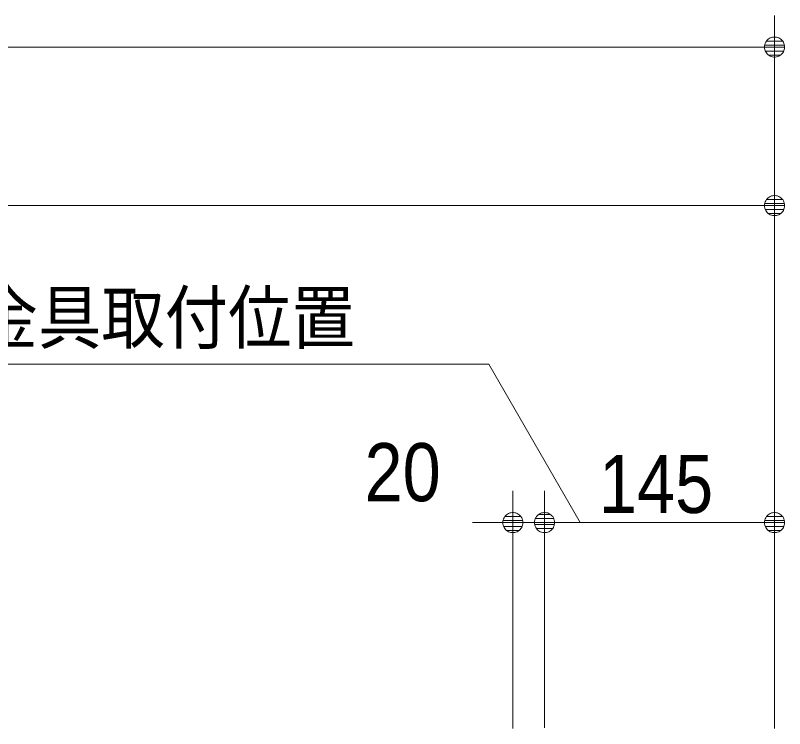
# Model space of a CAD drawing. Units: millimetres, scale not verified. Extents: x -6062 to 6062, y -3045 to 3045.
# Drawn here: x -1364.1 to -879.1, y 420 to 870 of the extents above; entities that cross this region are included whole.
import ezdxf
from ezdxf.enums import TextEntityAlignment as Align

# ---------------------------------------------------------------- set-up
doc = ezdxf.new("R2010")
doc.units = ezdxf.units.MM
doc.header["$LTSCALE"] = 20
for name, color, linetype, lineweight in [('0-1_2寸法-1', 7, 'Continuous', 9), ('0-2_0', 7, 'Continuous', 9), ('0-3_2寸法-3', 7, 'Continuous', 9), ('0-5_2寸法-2', 7, 'Continuous', 9)]:
    doc.layers.add(name, color=color, linetype=linetype, lineweight=lineweight)
doc.styles.add('ＭＳ ゴシック', font='')
doc.styles.add('ＭＳ Ｐゴシック', font='')
doc.styles.get('ＭＳ ゴシック').set_extended_font_data('MS Gothic')
doc.styles.get('ＭＳ Ｐゴシック').set_extended_font_data('MS PGothic')

# ---------------------------------------------------------------- blocks, each defined once
blk = doc.blocks.new('_Dot')
at = {"layer": '0-2_0'}
for p, q in [((-10, 0), (-20, 0)), ((9.78, 2), (-9.78, 2)), ((7.99, 6), (-7.99, 6)), ((9.16, -3.98), (-9.16, -3.98)), ((6, -7.98), (-6, -7.98))]:
    blk.add_line(p, q, dxfattribs=at)
for points in [[(10, 0), (9.92, 1.25), (9.69, 2.49), (9.3, 3.68), (8.76, 4.82), (8.09, 5.88), (7.29, 6.85), (6.37, 7.71), (5.36, 8.44), (4.26, 9.05), (3.09, 9.51), (1.87, 9.82), (0.63, 9.98), (-0.63, 9.98), (-1.87, 9.82), (-3.09, 9.51), (-4.26, 9.05), (-5.36, 8.44), (-6.37, 7.71), (-7.29, 6.85), (-8.09, 5.88), (-8.76, 4.82), (-9.3, 3.68), (-9.69, 2.49), (-9.92, 1.25), (-10, 0), (0, 0)], [(-10, 0), (-9.92, -1.25), (-9.69, -2.49), (-9.3, -3.68), (-8.76, -4.82), (-8.09, -5.88), (-7.29, -6.85), (-6.37, -7.71), (-5.36, -8.44), (-4.26, -9.05), (-3.09, -9.51), (-1.87, -9.82), (-0.63, -9.98), (0.63, -9.98), (1.87, -9.82), (3.09, -9.51), (4.26, -9.05), (5.36, -8.44), (6.37, -7.71), (7.29, -6.85), (8.09, -5.88), (8.76, -4.82), (9.3, -3.68), (9.69, -2.49), (9.92, -1.25), (10, 0), (0, 0)]]:
    blk.add_lwpolyline(points, close=True, dxfattribs=at)

msp = doc.modelspace()

# ---------------------------------------------------------------- linework, layer by layer
at = {"layer": '0-1_2寸法-1'}
for p, q in [((-885.5, 770), (-885.5, 870)), ((-2201.79, 850), (-898.21, 850)), ((-885.5, 570), (-885.5, 770)), ((-2100.79, 750), (-898.21, 750)), ((-1030.5, 420.6), (-1030.5, 570)), ((-885.5, 420), (-885.5, 570)), ((-1017.79, 550), (-898.21, 550))]:
    msp.add_line(p, q, dxfattribs=at)
at = {"layer": '0-3_2寸法-3'}
msp.add_lwpolyline([(-1667.66, 650), (-1065.74, 650), (-1008, 550)], dxfattribs=at)
at = {"layer": '0-5_2寸法-2'}
for p, q in [((-1050.5, 420), (-1050.5, 570)), ((-1030.5, 420.6), (-1030.5, 570)), ((-1063.21, 550), (-1075.92, 550)), ((-1030.5, 550), (-1050.5, 550)), ((-1017.79, 550), (-1005.08, 550))]:
    msp.add_line(p, q, dxfattribs=at)

# ---------------------------------------------------------------- block references
at = {"layer": '0-1_2寸法-1', "xscale": 0.6356201, "yscale": 0.6356201}
for p in [(-885.5, 850), (-885.5, 750), (-885.5, 550)]:
    msp.add_blockref('_Dot', p, dxfattribs=at)
at = {"layer": '0-1_2寸法-1', "xscale": 0.6356201, "yscale": 0.6356201, "rotation": 180}
msp.add_blockref('_Dot', (-1030.5, 550), dxfattribs=at)
at = {"layer": '0-5_2寸法-2', "xscale": 0.6356201, "yscale": 0.6356201}
msp.add_blockref('_Dot', (-1050.5, 550), dxfattribs=at)
at = {"layer": '0-5_2寸法-2', "xscale": 0.6356201, "yscale": 0.6356201, "rotation": 180}
msp.add_blockref('_Dot', (-1030.5, 550), dxfattribs=at)

# ---------------------------------------------------------------- texts
at = {"layer": '0-1_2寸法-1', "style": 'ＭＳ Ｐゴシック', "width": 0.9}
msp.add_text('145', height=36.66, dxfattribs=at).set_placement((-996.22, 545.04), align=Align.BOTTOM_LEFT)
at = {"layer": '0-3_2寸法-3', "style": 'ＭＳ ゴシック', "width": 0.9}
msp.add_text('スライド式受け金具取付位置', height=32.55, dxfattribs=at).set_placement((-1669.59, 653.34), align=Align.BOTTOM_LEFT)
at = {"layer": '0-5_2寸法-2', "style": 'ＭＳ Ｐゴシック', "width": 0.9}
msp.add_text('20', height=36.66, dxfattribs=at).set_placement((-1143.98, 552.48), align=Align.BOTTOM_LEFT)

doc.saveas('drawing.dxf')
